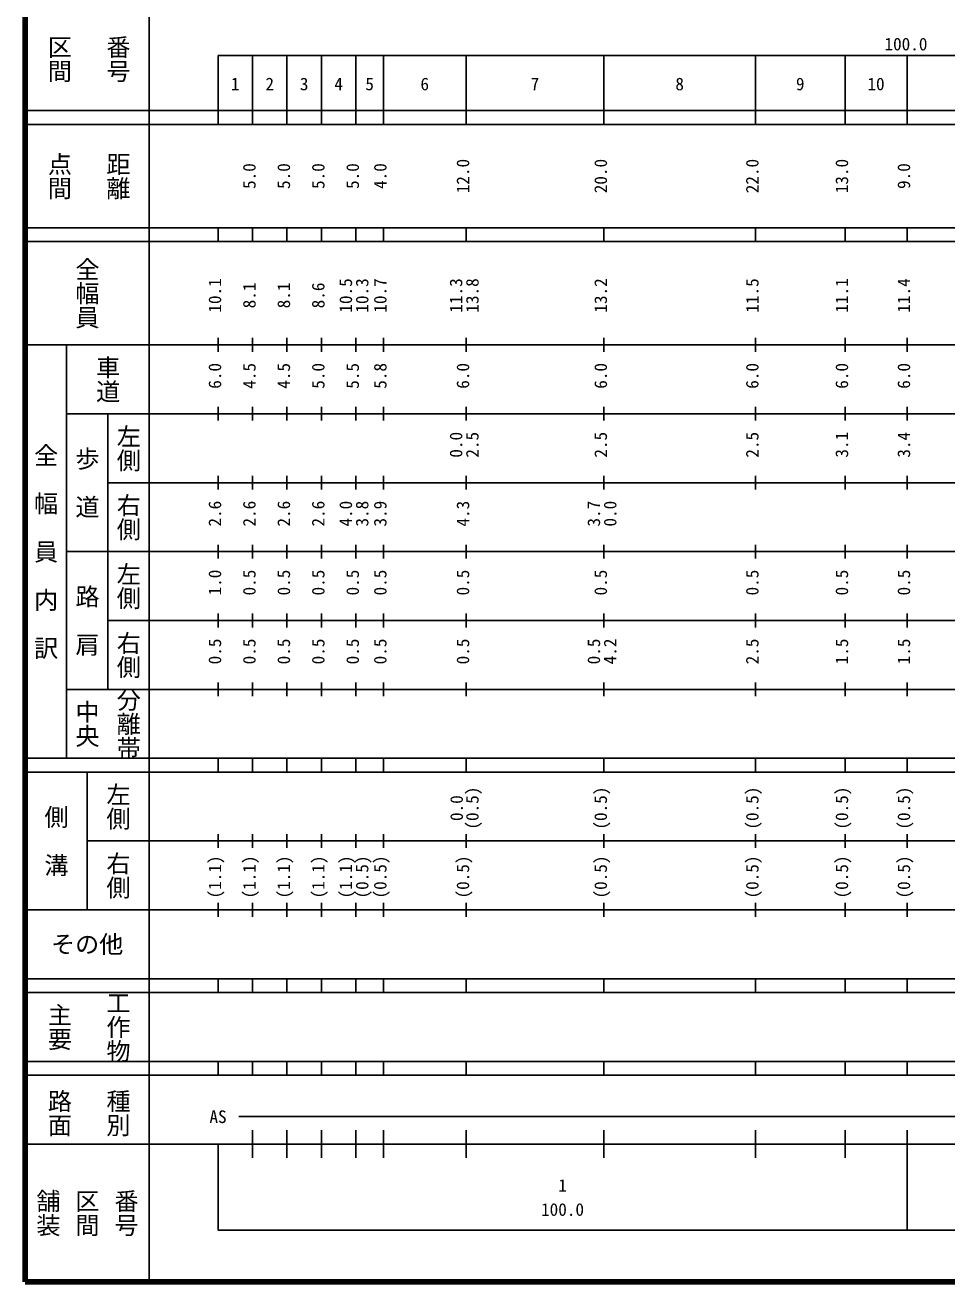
# Model space of a CAD drawing. Units: millimetres on the paper, enlarged 1000 times. Extents: x 40000 to 680000, y 20000 to 380000.
# Drawn here: x 40000 to 173784, y 20000 to 202409 of the extents above; entities that cross this region are included whole.
import ezdxf
from ezdxf.enums import TextEntityAlignment as Align

# ---------------------------------------------------------------- set-up
doc = ezdxf.new("R2010")
doc.units = ezdxf.units.MM
doc.header["$LTSCALE"] = 1000
doc.layers.add('M-TTL', color=2, linetype='Continuous', lineweight=140)
doc.layers.add('M-TTL-BAND', color=7, linetype='Continuous', lineweight=25)
doc.styles.add('@ＭＳ ゴシック', font='')
doc.styles.add('ＭＳ ゴシック', font='')
doc.styles.get('@ＭＳ ゴシック').set_extended_font_data('@MS Gothic')
doc.styles.get('ＭＳ ゴシック').set_extended_font_data('MS Gothic')

msp = doc.modelspace()

# ---------------------------------------------------------------- linework, layer by layer
at = {"layer": 'M-TTL'}
for p, q in [((40000, 380000), (40000, 20000)), ((40000, 20000), (680000, 20000))]:
    msp.add_line(p, q, dxfattribs=at)
at = {"layer": 'M-TTL-BAND'}
for p, q in [((58000, 370000), (58000, 20000)), ((68000, 198000), (579000, 198000)), ((68000, 198000), (68000, 188000)), ((73000, 188000), (73000, 198000)), ((78000, 188000), (78000, 198000)), ((83000, 188000), (83000, 198000)), ((88000, 188000), (88000, 198000)), ((92000, 188000), (92000, 198000)), ((104000, 188000), (104000, 198000)), ((124000, 188000), (124000, 198000)), ((146000, 188000), (146000, 198000)), ((159000, 188000), (159000, 198000)), ((168000, 188000), (168000, 198000)), ((40000, 190000), (579000, 190000)), ((40000, 188000), (579000, 188000)), ((40000, 173000), (579000, 173000)), ((68000, 171000), (68000, 173000)), ((73000, 171000), (73000, 173000)), ((78000, 171000), (78000, 173000)), ((83000, 171000), (83000, 173000)), ((88000, 171000), (88000, 173000)), ((92000, 171000), (92000, 173000)), ((104000, 171000), (104000, 173000)), ((124000, 171000), (124000, 173000)), ((146000, 171000), (146000, 173000)), ((159000, 171000), (159000, 173000)), ((168000, 171000), (168000, 173000)), ((40000, 171000), (579000, 171000)), ((68000, 155000), (68000, 157000)), ((73000, 155000), (73000, 157000)), ((78000, 155000), (78000, 157000)), ((83000, 155000), (83000, 157000)), ((88000, 155000), (88000, 157000)), ((92000, 155000), (92000, 157000)), ((104000, 155000), (104000, 157000)), ((124000, 155000), (124000, 157000)), ((146000, 155000), (146000, 157000)), ((159000, 155000), (159000, 157000)), ((168000, 155000), (168000, 157000)), ((40000, 156000), (579000, 156000)), ((46000, 96000), (46000, 156000)), ((46000, 146000), (579000, 146000)), ((52000, 146000), (52000, 106000)), ((68000, 145000), (68000, 147000)), ((73000, 145000), (73000, 147000)), ((78000, 145000), (78000, 147000)), ((83000, 145000), (83000, 147000)), ((88000, 145000), (88000, 147000)), ((92000, 145000), (92000, 147000)), ((104000, 145000), (104000, 147000)), ((124000, 145000), (124000, 147000)), ((146000, 145000), (146000, 147000)), ((159000, 145000), (159000, 147000)), ((168000, 145000), (168000, 147000)), ((68000, 135000), (68000, 137000)), ((73000, 135000), (73000, 137000)), ((78000, 135000), (78000, 137000)), ((83000, 135000), (83000, 137000)), ((88000, 135000), (88000, 137000)), ((92000, 135000), (92000, 137000)), ((104000, 135000), (104000, 137000)), ((124000, 135000), (124000, 137000)), ((146000, 135000), (146000, 137000)), ((159000, 135000), (159000, 137000)), ((168000, 135000), (168000, 137000)), ((52000, 136000), (579000, 136000)), ((46000, 126000), (579000, 126000)), ((68000, 125000), (68000, 127000)), ((73000, 125000), (73000, 127000)), ((78000, 125000), (78000, 127000)), ((83000, 125000), (83000, 127000)), ((88000, 125000), (88000, 127000)), ((92000, 125000), (92000, 127000)), ((104000, 125000), (104000, 127000)), ((124000, 125000), (124000, 127000)), ((146000, 125000), (146000, 127000)), ((159000, 125000), (159000, 127000)), ((168000, 125000), (168000, 127000)), ((68000, 115000), (68000, 117000)), ((73000, 115000), (73000, 117000)), ((78000, 115000), (78000, 117000)), ((83000, 115000), (83000, 117000)), ((88000, 115000), (88000, 117000)), ((92000, 115000), (92000, 117000)), ((104000, 115000), (104000, 117000)), ((124000, 115000), (124000, 117000)), ((146000, 115000), (146000, 117000)), ((159000, 115000), (159000, 117000)), ((168000, 115000), (168000, 117000)), ((52000, 116000), (579000, 116000)), ((46000, 106000), (579000, 106000)), ((68000, 105000), (68000, 107000)), ((73000, 105000), (73000, 107000)), ((78000, 105000), (78000, 107000)), ((83000, 105000), (83000, 107000)), ((88000, 105000), (88000, 107000)), ((92000, 105000), (92000, 107000)), ((104000, 105000), (104000, 107000)), ((124000, 105000), (124000, 107000)), ((146000, 105000), (146000, 107000)), ((159000, 105000), (159000, 107000)), ((168000, 105000), (168000, 107000)), ((40000, 96000), (579000, 96000)), ((68000, 94000), (68000, 96000)), ((73000, 94000), (73000, 96000)), ((78000, 94000), (78000, 96000)), ((83000, 94000), (83000, 96000)), ((88000, 94000), (88000, 96000)), ((92000, 94000), (92000, 96000)), ((104000, 94000), (104000, 96000)), ((124000, 94000), (124000, 96000)), ((146000, 94000), (146000, 96000)), ((159000, 94000), (159000, 96000)), ((168000, 94000), (168000, 96000)), ((40000, 94000), (579000, 94000)), ((49000, 94000), (49000, 74000)), ((49000, 84000), (579000, 84000)), ((68000, 83000), (68000, 85000)), ((73000, 83000), (73000, 85000)), ((78000, 83000), (78000, 85000)), ((83000, 83000), (83000, 85000)), ((88000, 83000), (88000, 85000)), ((92000, 83000), (92000, 85000)), ((104000, 83000), (104000, 85000)), ((124000, 83000), (124000, 85000)), ((146000, 83000), (146000, 85000)), ((159000, 83000), (159000, 85000)), ((168000, 83000), (168000, 85000)), ((68000, 73000), (68000, 75000)), ((73000, 73000), (73000, 75000)), ((78000, 73000), (78000, 75000)), ((83000, 73000), (83000, 75000)), ((88000, 73000), (88000, 75000)), ((92000, 73000), (92000, 75000)), ((104000, 73000), (104000, 75000)), ((124000, 73000), (124000, 75000)), ((146000, 73000), (146000, 75000)), ((159000, 73000), (159000, 75000)), ((168000, 73000), (168000, 75000)), ((40000, 74000), (579000, 74000)), ((40000, 64000), (579000, 64000)), ((68000, 62000), (68000, 64000)), ((73000, 62000), (73000, 64000)), ((78000, 62000), (78000, 64000)), ((83000, 62000), (83000, 64000)), ((88000, 62000), (88000, 64000)), ((92000, 62000), (92000, 64000)), ((104000, 62000), (104000, 64000)), ((124000, 62000), (124000, 64000)), ((146000, 62000), (146000, 64000)), ((159000, 62000), (159000, 64000)), ((168000, 62000), (168000, 64000)), ((40000, 62000), (579000, 62000)), ((40000, 52000), (579000, 52000)), ((68000, 50000), (68000, 52000)), ((73000, 50000), (73000, 52000)), ((78000, 50000), (78000, 52000)), ((83000, 50000), (83000, 52000)), ((88000, 50000), (88000, 52000)), ((92000, 50000), (92000, 52000)), ((104000, 50000), (104000, 52000)), ((124000, 50000), (124000, 52000)), ((146000, 50000), (146000, 52000)), ((159000, 50000), (159000, 52000)), ((168000, 50000), (168000, 52000)), ((40000, 50000), (579000, 50000)), ((71000, 44000), (565000, 44000)), ((73000, 38000), (73000, 42000)), ((78000, 38000), (78000, 42000)), ((83000, 38000), (83000, 42000)), ((88000, 38000), (88000, 42000)), ((92000, 38000), (92000, 42000)), ((104000, 38000), (104000, 42000)), ((124000, 38000), (124000, 42000)), ((146000, 38000), (146000, 42000)), ((159000, 38000), (159000, 42000)), ((168000, 27500), (168000, 42000)), ((40000, 40000), (579000, 40000)), ((68000, 40000), (68000, 27500)), ((68000, 27500), (579000, 27500))]:
    msp.add_line(p, q, dxfattribs=at)

# ---------------------------------------------------------------- texts
at = {"layer": 'M-TTL-BAND', "style": '@ＭＳ ゴシック'}
for s, p in [('番号', (53500, 197500)), ('区間', (45000, 197500)), ('点間', (45000, 180500)), ('距離', (53500, 180500)), ('全幅員', (49000, 163500)), ('車道', (52000, 151000)), ('左側', (55000, 141000)), ('全\u3000幅\u3000員\u3000内\u3000訳', (43000, 126000)), ('歩\u3000道', (49000, 136000)), ('右側', (55000, 131000)), ('左側', (55000, 121000)), ('路\u3000肩', (49000, 116000)), ('右側', (55000, 111000)), ('分離帯', (55000, 101000)), ('中央', (49000, 101000)), ('左側', (53500, 89000)), ('側\u3000溝', (44500, 84000)), ('右側', (53500, 79000)), ('主要', (45000, 57000)), ('工作物', (53500, 57000)), ('路面', (45000, 44500)), ('種別', (53500, 44500)), ('舗装', (43333, 30000)), ('区間', (49000, 30000)), ('番号', (54667, 30000))]:
    msp.add_text(s, height=2566, rotation=270, dxfattribs=at).set_placement(p, align=Align.MIDDLE_CENTER)
at = {"layer": 'M-TTL-BAND', "style": 'ＭＳ ゴシック'}
for s, p in [('100.0', (167844, 198195)), ('1', (70500, 192405)), ('2', (75500, 192405)), ('3', (80500, 192405)), ('4', (85500, 192405)), ('5', (90000, 192405)), ('6', (98000, 192405)), ('7', (114000, 192405)), ('8', (135000, 192405)), ('9', (152500, 192405)), ('10', (163500, 192405)), ('AS', (68000, 42500)), ('1', (118000, 32523)), ('100.0', (118000, 29033))]:
    msp.add_text(s, height=1833, dxfattribs=at).set_placement(p, align=Align.BOTTOM_CENTER)
for s, p in [('12.0', (105000, 180500)), ('20.0', (125000, 180500)), ('22.0', (147000, 180500)), ('13.0', (160000, 180500)), ('5.0', (74000, 180500)), ('5.0', (79000, 180500)), ('5.0', (84000, 180500)), ('5.0', (89000, 180500)), ('4.0', (93000, 180500)), ('9.0', (169000, 180500)), ('10.1', (69000, 163174)), ('8.1', (74000, 163174)), ('8.1', (79000, 163174)), ('8.6', (84000, 163174)), ('10.5', (88000, 163174)), ('10.3', (90370, 163174)), ('10.7', (93000, 163174)), ('11.3', (104000, 163174)), ('13.8', (106370, 163174)), ('13.2', (125000, 163174)), ('11.5', (147000, 163174)), ('11.1', (160000, 163174)), ('11.4', (169000, 163174)), ('6.0', (69000, 151500)), ('5.0', (84000, 151500)), ('5.8', (93000, 151500)), ('6.0', (105000, 151500)), ('6.0', (125000, 151500)), ('6.0', (147000, 151500)), ('6.0', (160000, 151500)), ('6.0', (169000, 151500)), ('4.5', (74000, 151500)), ('4.5', (79000, 151500)), ('5.5', (89000, 151500)), ('0.0', (104000, 141500)), ('2.5', (106370, 141500)), ('2.5', (125000, 141500)), ('2.5', (147000, 141500)), ('3.1', (160000, 141500)), ('3.4', (169000, 141500)), ('2.6', (69000, 131500)), ('2.6', (74000, 131500)), ('2.6', (79000, 131500)), ('2.6', (84000, 131500)), ('4.0', (88000, 131500)), ('3.8', (90370, 131500)), ('3.9', (93000, 131500)), ('4.3', (105000, 131500)), ('3.7', (124000, 131500)), ('0.0', (126370, 131500)), ('1.0', (69000, 121500)), ('0.5', (74000, 121500)), ('0.5', (79000, 121500)), ('0.5', (84000, 121500)), ('0.5', (89000, 121500)), ('0.5', (93000, 121500)), ('0.5', (105000, 121500)), ('0.5', (125000, 121500)), ('0.5', (147000, 121500)), ('0.5', (160000, 121500)), ('0.5', (169000, 121500)), ('0.5', (69000, 111500)), ('0.5', (74000, 111500)), ('0.5', (79000, 111500)), ('0.5', (84000, 111500)), ('0.5', (89000, 111500)), ('0.5', (93000, 111500)), ('0.5', (105000, 111500)), ('0.5', (124000, 111500)), ('4.2', (126370, 111500)), ('2.5', (147000, 111500)), ('1.5', (160000, 111500)), ('1.5', (169000, 111500)), ('(0.5)', (106370, 88764)), ('(0.5)', (125000, 88764)), ('(0.5)', (147000, 88764)), ('(0.5)', (160000, 88764)), ('(0.5)', (169000, 88764)), ('0.0', (104089, 88763)), ('(1.1)', (69000, 78764)), ('(1.1)', (74000, 78764)), ('(1.1)', (79000, 78764)), ('(1.1)', (84000, 78764)), ('(1.1)', (88000, 78764)), ('(0.5)', (90370, 78764)), ('(0.5)', (93000, 78764)), ('(0.5)', (105000, 78764)), ('(0.5)', (125000, 78764)), ('(0.5)', (147000, 78764)), ('(0.5)', (160000, 78764)), ('(0.5)', (169000, 78764))]:
    msp.add_text(s, height=1833, rotation=90, dxfattribs=at).set_placement(p, align=Align.BOTTOM_CENTER)
msp.add_text('その他', height=2566, dxfattribs=at).set_placement((49000, 69000), align=Align.MIDDLE_CENTER)

doc.saveas('drawing.dxf')
